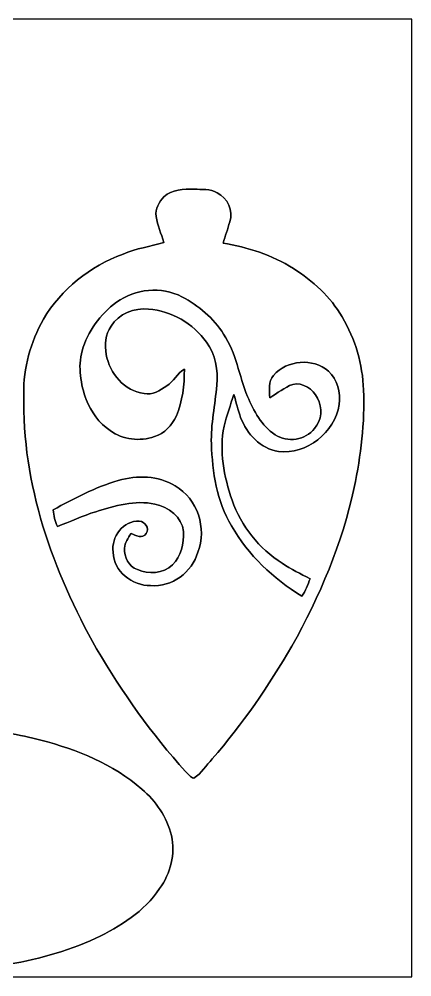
# Model space of a CAD drawing. Header units: centimetres. Extents: x -16.8 to 16.8, y -16.7 to 16.7.
# Drawn here: x 3.09 to 16.77, y -16.67 to 16.67 of the extents above; entities that cross this region are included whole.
import ezdxf

# ---------------------------------------------------------------- set-up
doc = ezdxf.new("R2010")
doc.units = ezdxf.units.CM
doc.header["$MEASUREMENT"] = 0
doc.layers.add('Layer 1', color=7, linetype='Continuous')

msp = doc.modelspace()

# ---------------------------------------------------------------- linework, layer by layer
at = {"layer": 'Layer 1', "color": 7}
for points, knots in [([(-16.77458, 16.66875), (-16.77458, 16.66875), (16.77458, 16.66875), (16.77458, 16.66875), (16.77458, 16.66875), (16.77458, 16.66875), (16.77458, -16.66875), (16.77458, -16.66875), (16.77458, -16.66875), (16.77458, -16.66875), (-16.77458, -16.66875), (-16.77458, -16.66875), (-16.77458, -16.66875), (-16.77458, -16.66875), (-16.77458, 16.66875), (-16.77458, 16.66875), (-16.77458, 16.66875), (-16.77458, 16.66875), (-16.77458, 16.66875), (-16.77458, 16.66875)], [0, 0, 0, 0, 0.16666667, 0.16666667, 0.16666667, 0.16666667, 0.33333333, 0.33333333, 0.33333333, 0.33333333, 0.5, 0.5, 0.5, 0.5, 0.66666667, 0.66666667, 0.66666667, 0.66666667, 1, 1, 1, 1]), ([(8.13823, 10.48844), (7.97419, 10.30464), (7.83625, 10.05805), (7.86412, 9.80264), (7.86412, 9.80264), (7.92727, 9.4929), (8.04016, 9.19621), (8.13435, 8.89494), (8.13435, 8.89494), (7.66445, 8.74501), (7.16703, 8.6935), (6.71266, 8.49312), (6.71266, 8.49312), (5.57107, 8.0705), (4.56071, 7.27463), (3.93947, 6.22265), (3.93947, 6.22265), (3.49673, 5.43172), (3.23144, 4.5272), (3.25931, 3.61597), (3.25931, 3.61597), (3.18523, 0.48613), (4.25909, -2.55764), (5.79508, -5.24686), (5.79508, -5.24686), (6.68408, -6.76804), (7.70714, -8.21655), (8.89423, -9.52041), (8.89423, -9.52041), (8.98349, -9.60367), (9.05616, -9.72714), (9.18386, -9.75607), (9.18386, -9.75607), (9.43857, -9.57756), (9.61602, -9.31086), (9.82345, -9.08297), (9.82345, -9.08297), (10.87332, -7.868), (11.79089, -6.54191), (12.59734, -5.15479), (12.59734, -5.15479), (13.56607, -3.42371), (14.35312, -1.57586), (14.76446, 0.37042), (14.76446, 0.37042), (15.00399, 1.48237), (15.13911, 2.62326), (15.09113, 3.76167), (15.09113, 3.76167), (15.05832, 4.65279), (14.80573, 5.53649), (14.34747, 6.30202), (14.34747, 6.30202), (13.93825, 6.99946), (13.32936, 7.56497), (12.64638, 7.98936), (12.64638, 7.98936), (11.90801, 8.46349), (11.05464, 8.72243), (10.19634, 8.87483), (10.19634, 8.87483), (10.27042, 9.12177), (10.36849, 9.36131), (10.42882, 9.61249), (10.42882, 9.61249), (10.57698, 9.99561), (10.3445, 10.4461), (9.99349, 10.62708), (9.99349, 10.62708), (9.75325, 10.77066), (9.45621, 10.73291), (9.18986, 10.74879), (9.18986, 10.74879), (8.82862, 10.75126), (8.42116, 10.74984), (8.13823, 10.48844), (8.13823, 10.48844), (8.13823, 10.48844), (8.13823, 10.48844), (8.13823, 10.48844)], [0, 0, 0, 0, 0.04761905, 0.04761905, 0.04761905, 0.04761905, 0.0952381, 0.0952381, 0.0952381, 0.0952381, 0.14285714, 0.14285714, 0.14285714, 0.14285714, 0.19047619, 0.19047619, 0.19047619, 0.19047619, 0.23809524, 0.23809524, 0.23809524, 0.23809524, 0.28571429, 0.28571429, 0.28571429, 0.28571429, 0.33333333, 0.33333333, 0.33333333, 0.33333333, 0.38095238, 0.38095238, 0.38095238, 0.38095238, 0.42857143, 0.42857143, 0.42857143, 0.42857143, 0.47619048, 0.47619048, 0.47619048, 0.47619048, 0.52380952, 0.52380952, 0.52380952, 0.52380952, 0.57142857, 0.57142857, 0.57142857, 0.57142857, 0.61904762, 0.61904762, 0.61904762, 0.61904762, 0.66666667, 0.66666667, 0.66666667, 0.66666667, 0.71428571, 0.71428571, 0.71428571, 0.71428571, 0.76190476, 0.76190476, 0.76190476, 0.76190476, 0.80952381, 0.80952381, 0.80952381, 0.80952381, 0.85714286, 0.85714286, 0.85714286, 0.85714286, 0.9047619, 0.9047619, 0.9047619, 0.9047619, 1, 1, 1, 1]), ([(6.48617, 6.81179), (7.13281, 7.28768), (8.04968, 7.37306), (8.76617, 7.00229), (8.76617, 7.00229), (9.34473, 6.69572), (9.86578, 6.26039), (10.21856, 5.70336), (10.21856, 5.70336), (10.66341, 5.05389), (10.74526, 4.24956), (11.05006, 3.53801), (11.05006, 3.53801), (11.26067, 3.02789), (11.54077, 2.51636), (12.01173, 2.20239), (12.01173, 2.20239), (12.44, 1.91841), (13.07077, 2.00695), (13.38227, 2.42147), (13.38227, 2.42147), (13.63239, 2.70404), (13.67437, 3.14643), (13.48987, 3.47345), (13.48987, 3.47345), (13.33465, 3.78566), (12.98399, 4.03684), (12.62345, 3.95676), (12.62345, 3.95676), (12.33241, 3.8541), (12.09428, 3.64666), (11.83111, 3.49215), (11.83111, 3.49215), (11.80465, 3.75849), (11.77008, 4.04742), (11.95881, 4.26791), (11.95881, 4.26791), (12.4146, 4.81013), (13.33535, 4.88244), (13.86875, 4.41396), (13.86875, 4.41396), (14.19613, 4.13456), (14.28926, 3.66219), (14.24693, 3.25155), (14.24693, 3.25155), (14.09559, 2.28177), (13.11169, 1.50389), (12.12991, 1.61925), (12.12991, 1.61925), (11.50056, 1.71485), (11.03136, 2.23061), (10.81017, 2.80141), (10.81017, 2.80141), (10.71809, 3.06564), (10.65001, 3.33692), (10.57451, 3.60574), (10.57451, 3.60574), (10.4581, 3.23815), (10.32722, 2.87408), (10.23655, 2.49872), (10.23655, 2.49872), (10.05311, 1.63583), (10.22985, 0.74436), (10.51313, -0.0762), (10.51313, -0.0762), (10.82005, -0.98143), (11.45928, -1.75966), (12.2615, -2.27365), (12.2615, -2.27365), (12.56312, -2.48779), (12.90249, -2.63631), (13.22811, -2.80917), (13.22811, -2.80917), (13.15226, -3.02084), (13.07112, -3.23462), (12.93954, -3.41877), (12.93954, -3.41877), (11.95317, -2.80317), (11.0677, -1.99178), (10.49514, -0.96979), (10.49514, -0.96979), (9.98044, -0.11359), (9.82416, 0.90276), (9.79276, 1.88701), (9.79276, 1.88701), (9.76277, 2.57422), (9.92928, 3.24908), (9.97691, 3.93171), (9.97691, 3.93171), (10.03124, 4.44747), (9.93563, 5.00027), (9.62237, 5.42431), (9.62237, 5.42431), (9.15564, 6.07201), (8.39964, 6.51722), (7.6013, 6.57648), (7.6013, 6.57648), (7.10565, 6.62764), (6.56026, 6.41667), (6.29814, 5.97853), (6.29814, 5.97853), (6.09212, 5.69948), (6.08189, 5.32659), (6.12669, 4.99639), (6.12669, 4.99639), (6.25228, 4.34305), (6.76063, 3.72075), (7.44784, 3.63502), (7.44784, 3.63502), (7.73571, 3.57505), (8.0077, 3.74685), (8.23701, 3.8989), (8.23701, 3.8989), (8.47055, 4.06224), (8.6046, 4.33388), (8.84943, 4.4831), (8.84943, 4.4831), (8.8586, 3.92959), (8.78346, 3.36938), (8.57321, 2.85468), (8.57321, 2.85468), (8.41551, 2.54), (8.16257, 2.23908), (7.81297, 2.13819), (7.81297, 2.13819), (7.30179, 1.96074), (6.70384, 2.02494), (6.26357, 2.34774), (6.26357, 2.34774), (5.87163, 2.59786), (5.60917, 3.0032), (5.42996, 3.42336), (5.42996, 3.42336), (5.24404, 3.96275), (5.12939, 4.55895), (5.29131, 5.12022), (5.29131, 5.12022), (5.4804, 5.79826), (5.91679, 6.4008), (6.48617, 6.81179)], [0, 0, 0, 0, 0.02777778, 0.02777778, 0.02777778, 0.02777778, 0.05555556, 0.05555556, 0.05555556, 0.05555556, 0.08333333, 0.08333333, 0.08333333, 0.08333333, 0.11111111, 0.11111111, 0.11111111, 0.11111111, 0.13888889, 0.13888889, 0.13888889, 0.13888889, 0.16666667, 0.16666667, 0.16666667, 0.16666667, 0.19444444, 0.19444444, 0.19444444, 0.19444444, 0.22222222, 0.22222222, 0.22222222, 0.22222222, 0.25, 0.25, 0.25, 0.25, 0.27777778, 0.27777778, 0.27777778, 0.27777778, 0.30555556, 0.30555556, 0.30555556, 0.30555556, 0.33333333, 0.33333333, 0.33333333, 0.33333333, 0.36111111, 0.36111111, 0.36111111, 0.36111111, 0.38888889, 0.38888889, 0.38888889, 0.38888889, 0.41666667, 0.41666667, 0.41666667, 0.41666667, 0.44444444, 0.44444444, 0.44444444, 0.44444444, 0.47222222, 0.47222222, 0.47222222, 0.47222222, 0.5, 0.5, 0.5, 0.5, 0.52777778, 0.52777778, 0.52777778, 0.52777778, 0.55555556, 0.55555556, 0.55555556, 0.55555556, 0.58333333, 0.58333333, 0.58333333, 0.58333333, 0.61111111, 0.61111111, 0.61111111, 0.61111111, 0.63888889, 0.63888889, 0.63888889, 0.63888889, 0.66666667, 0.66666667, 0.66666667, 0.66666667, 0.69444444, 0.69444444, 0.69444444, 0.69444444, 0.72222222, 0.72222222, 0.72222222, 0.72222222, 0.75, 0.75, 0.75, 0.75, 0.77777778, 0.77777778, 0.77777778, 0.77777778, 0.80555556, 0.80555556, 0.80555556, 0.80555556, 0.83333333, 0.83333333, 0.83333333, 0.83333333, 0.86111111, 0.86111111, 0.86111111, 0.86111111, 0.88888889, 0.88888889, 0.88888889, 0.88888889, 0.91666667, 0.91666667, 0.91666667, 0.91666667, 0.94444444, 0.94444444, 0.94444444, 0.94444444, 1, 1, 1, 1]), ([(6.54756, 0.61313), (7.20055, 0.79692), (7.94279, 0.79128), (8.53158, 0.4191), (8.53158, 0.4191), (9.31122, -0.01799), (9.63859, -1.06257), (9.32215, -1.88383), (9.32215, -1.88383), (9.11684, -2.58516), (8.41481, -3.11538), (7.67327, -3.04835), (7.67327, -3.04835), (7.03615, -3.06141), (6.37857, -2.55094), (6.37187, -1.88595), (6.37187, -1.88595), (6.28862, -1.35502), (6.7243, -0.77858), (7.28027, -0.80292), (7.28027, -0.80292), (7.47607, -0.82374), (7.65422, -1.04704), (7.51628, -1.23437), (7.51628, -1.23437), (7.40128, -1.44533), (7.15574, -1.29681), (6.99382, -1.23896), (6.99382, -1.23896), (6.89116, -1.39488), (6.77686, -1.5554), (6.76099, -1.74872), (6.76099, -1.74872), (6.75146, -2.05246), (6.91056, -2.38725), (7.21219, -2.49061), (7.21219, -2.49061), (7.60448, -2.661), (8.11212, -2.63419), (8.43315, -2.3301), (8.43315, -2.3301), (8.73301, -2.026), (8.84696, -1.58291), (8.81909, -1.16558), (8.81909, -1.16558), (8.77076, -0.65617), (8.29522, -0.31327), (7.82567, -0.21731), (7.82567, -0.21731), (7.12929, -0.0575), (6.42832, -0.26882), (5.76827, -0.47731), (5.76827, -0.47731), (5.30825, -0.61524), (4.87609, -0.82726), (4.42595, -0.99166), (4.42595, -0.99166), (4.34587, -0.80857), (4.2986, -0.61348), (4.27743, -0.41487), (4.27743, -0.41487), (5.00697, -0.01693), (5.74781, 0.37465), (6.54756, 0.61313)], [0, 0, 0, 0, 0.05882353, 0.05882353, 0.05882353, 0.05882353, 0.11764706, 0.11764706, 0.11764706, 0.11764706, 0.17647059, 0.17647059, 0.17647059, 0.17647059, 0.23529412, 0.23529412, 0.23529412, 0.23529412, 0.29411765, 0.29411765, 0.29411765, 0.29411765, 0.35294118, 0.35294118, 0.35294118, 0.35294118, 0.41176471, 0.41176471, 0.41176471, 0.41176471, 0.47058824, 0.47058824, 0.47058824, 0.47058824, 0.52941176, 0.52941176, 0.52941176, 0.52941176, 0.58823529, 0.58823529, 0.58823529, 0.58823529, 0.64705882, 0.64705882, 0.64705882, 0.64705882, 0.70588235, 0.70588235, 0.70588235, 0.70588235, 0.76470588, 0.76470588, 0.76470588, 0.76470588, 0.82352941, 0.82352941, 0.82352941, 0.82352941, 0.88235294, 0.88235294, 0.88235294, 0.88235294, 1, 1, 1, 1]), ([(-0.29351, -6.2484), (-0.41487, -6.25616), (-0.53622, -6.30978), (-0.60713, -6.41209), (-0.60713, -6.41209), (-0.94756, -6.85941), (-1.07456, -7.42139), (-1.2259, -7.95126), (-1.2259, -7.95126), (-1.24284, -8.03099), (-1.34197, -8.02711), (-1.40476, -8.0451), (-1.40476, -8.0451), (-2.77107, -8.1728), (-4.13738, -8.44656), (-5.40103, -8.99442), (-5.40103, -8.99442), (-6.00463, -9.26465), (-6.59059, -9.58533), (-7.10494, -10.00407), (-7.10494, -10.00407), (-7.614, -10.41788), (-8.03734, -10.96081), (-8.23136, -11.59369), (-8.23136, -11.59369), (-8.37248, -12.11404), (-8.33367, -12.69083), (-8.09872, -13.17907), (-8.09872, -13.17907), (-7.74806, -13.95024), (-7.07602, -14.51222), (-6.36058, -14.93344), (-6.36058, -14.93344), (-5.72241, -15.33525), (-5.01474, -15.60865), (-4.29824, -15.83478), (-4.29824, -15.83478), (-2.09444, -16.49906), (0.25894, -16.6176), (2.52801, -16.25847), (2.52801, -16.25847), (3.64173, -16.09549), (4.73816, -15.79421), (5.76298, -15.32643), (5.76298, -15.32643), (6.61176, -14.91474), (7.45596, -14.39968), (7.98795, -13.59817), (7.98795, -13.59817), (8.36648, -13.07218), (8.54392, -12.3892), (8.39646, -11.75032), (8.39646, -11.75032), (8.25182, -11.11109), (7.85742, -10.55476), (7.36671, -10.13037), (7.36671, -10.13037), (6.36729, -9.26747), (5.11704, -8.75453), (3.84951, -8.42963), (3.84951, -8.42963), (3.09527, -8.23736), (2.32586, -8.09978), (1.54905, -8.04192), (1.54905, -8.04192), (1.46438, -8.03204), (1.35502, -8.01335), (1.3335, -7.91492), (1.3335, -7.91492), (1.19944, -7.44855), (1.09432, -6.95784), (0.82656, -6.54473), (0.82656, -6.54473), (0.75459, -6.41315), (0.64311, -6.26604), (0.47801, -6.26145), (0.47801, -6.26145), (0.22119, -6.24699), (-0.03669, -6.24029), (-0.29351, -6.2484)], [0, 0, 0, 0, 0.04761905, 0.04761905, 0.04761905, 0.04761905, 0.0952381, 0.0952381, 0.0952381, 0.0952381, 0.14285714, 0.14285714, 0.14285714, 0.14285714, 0.19047619, 0.19047619, 0.19047619, 0.19047619, 0.23809524, 0.23809524, 0.23809524, 0.23809524, 0.28571429, 0.28571429, 0.28571429, 0.28571429, 0.33333333, 0.33333333, 0.33333333, 0.33333333, 0.38095238, 0.38095238, 0.38095238, 0.38095238, 0.42857143, 0.42857143, 0.42857143, 0.42857143, 0.47619048, 0.47619048, 0.47619048, 0.47619048, 0.52380952, 0.52380952, 0.52380952, 0.52380952, 0.57142857, 0.57142857, 0.57142857, 0.57142857, 0.61904762, 0.61904762, 0.61904762, 0.61904762, 0.66666667, 0.66666667, 0.66666667, 0.66666667, 0.71428571, 0.71428571, 0.71428571, 0.71428571, 0.76190476, 0.76190476, 0.76190476, 0.76190476, 0.80952381, 0.80952381, 0.80952381, 0.80952381, 0.85714286, 0.85714286, 0.85714286, 0.85714286, 0.9047619, 0.9047619, 0.9047619, 0.9047619, 1, 1, 1, 1])]:
    msp.add_open_spline(points, degree=3, knots=knots, dxfattribs=at)
at = {"layer": 'Layer 1', "color": 8}
for points, knots in [([(8.13823, 10.48844), (8.42116, 10.74984), (8.82862, 10.75126), (9.18986, 10.74879), (9.18986, 10.74879), (9.45621, 10.73291), (9.75325, 10.77066), (9.99349, 10.62708), (9.99349, 10.62708), (10.3445, 10.4461), (10.57698, 9.99561), (10.42882, 9.61249), (10.42882, 9.61249), (10.36849, 9.36131), (10.27042, 9.12177), (10.19634, 8.87483), (10.19634, 8.87483), (11.05464, 8.72243), (11.90801, 8.46349), (12.64638, 7.98936), (12.64638, 7.98936), (13.32936, 7.56497), (13.93825, 6.99946), (14.34747, 6.30202), (14.34747, 6.30202), (14.80573, 5.53649), (15.05832, 4.65279), (15.09113, 3.76167), (15.09113, 3.76167), (15.13911, 2.62326), (15.00399, 1.48237), (14.76446, 0.37042), (14.76446, 0.37042), (14.35312, -1.57586), (13.56607, -3.42371), (12.59734, -5.15479), (12.59734, -5.15479), (11.79089, -6.54191), (10.87332, -7.868), (9.82345, -9.08297), (9.82345, -9.08297), (9.61602, -9.31086), (9.43857, -9.57756), (9.18386, -9.75607), (9.18386, -9.75607), (9.05616, -9.72714), (8.98349, -9.60367), (8.89423, -9.52041), (8.89423, -9.52041), (7.70714, -8.21655), (6.68408, -6.76804), (5.79508, -5.24686), (5.79508, -5.24686), (4.25909, -2.55764), (3.18523, 0.48613), (3.25931, 3.61597), (3.25931, 3.61597), (3.23144, 4.5272), (3.49673, 5.43172), (3.93947, 6.22265), (3.93947, 6.22265), (4.56071, 7.27463), (5.57107, 8.0705), (6.71266, 8.49312), (6.71266, 8.49312), (7.16703, 8.6935), (7.66445, 8.74501), (8.13435, 8.89494), (8.13435, 8.89494), (8.04016, 9.19621), (7.92727, 9.4929), (7.86412, 9.80264), (7.86412, 9.80264), (7.83625, 10.05805), (7.97419, 10.30464), (8.13823, 10.48844), (8.13823, 10.48844), (8.13823, 10.48844), (8.13823, 10.48844), (8.13823, 10.48844)], [0, 0, 0, 0, 0.04761905, 0.04761905, 0.04761905, 0.04761905, 0.0952381, 0.0952381, 0.0952381, 0.0952381, 0.14285714, 0.14285714, 0.14285714, 0.14285714, 0.19047619, 0.19047619, 0.19047619, 0.19047619, 0.23809524, 0.23809524, 0.23809524, 0.23809524, 0.28571429, 0.28571429, 0.28571429, 0.28571429, 0.33333333, 0.33333333, 0.33333333, 0.33333333, 0.38095238, 0.38095238, 0.38095238, 0.38095238, 0.42857143, 0.42857143, 0.42857143, 0.42857143, 0.47619048, 0.47619048, 0.47619048, 0.47619048, 0.52380952, 0.52380952, 0.52380952, 0.52380952, 0.57142857, 0.57142857, 0.57142857, 0.57142857, 0.61904762, 0.61904762, 0.61904762, 0.61904762, 0.66666667, 0.66666667, 0.66666667, 0.66666667, 0.71428571, 0.71428571, 0.71428571, 0.71428571, 0.76190476, 0.76190476, 0.76190476, 0.76190476, 0.80952381, 0.80952381, 0.80952381, 0.80952381, 0.85714286, 0.85714286, 0.85714286, 0.85714286, 0.9047619, 0.9047619, 0.9047619, 0.9047619, 1, 1, 1, 1]), ([(6.48617, 6.81179), (5.91679, 6.4008), (5.4804, 5.79826), (5.29131, 5.12022), (5.29131, 5.12022), (5.12939, 4.55895), (5.24404, 3.96275), (5.42996, 3.42336), (5.42996, 3.42336), (5.60917, 3.0032), (5.87163, 2.59786), (6.26357, 2.34774), (6.26357, 2.34774), (6.70384, 2.02494), (7.30179, 1.96074), (7.81297, 2.13819), (7.81297, 2.13819), (8.16257, 2.23908), (8.41551, 2.54), (8.57321, 2.85468), (8.57321, 2.85468), (8.78346, 3.36938), (8.8586, 3.92959), (8.84943, 4.4831), (8.84943, 4.4831), (8.6046, 4.33388), (8.47055, 4.06224), (8.23701, 3.8989), (8.23701, 3.8989), (8.0077, 3.74685), (7.73571, 3.57505), (7.44784, 3.63502), (7.44784, 3.63502), (6.76063, 3.72075), (6.25228, 4.34305), (6.12669, 4.99639), (6.12669, 4.99639), (6.08189, 5.32659), (6.09212, 5.69948), (6.29814, 5.97853), (6.29814, 5.97853), (6.56026, 6.41667), (7.10565, 6.62764), (7.6013, 6.57648), (7.6013, 6.57648), (8.39964, 6.51722), (9.15564, 6.07201), (9.62237, 5.42431), (9.62237, 5.42431), (9.93563, 5.00027), (10.03124, 4.44747), (9.97691, 3.93171), (9.97691, 3.93171), (9.92928, 3.24908), (9.76277, 2.57422), (9.79276, 1.88701), (9.79276, 1.88701), (9.82416, 0.90276), (9.98044, -0.11359), (10.49514, -0.96979), (10.49514, -0.96979), (11.0677, -1.99178), (11.95317, -2.80317), (12.93954, -3.41877), (12.93954, -3.41877), (13.07112, -3.23462), (13.15226, -3.02084), (13.22811, -2.80917), (13.22811, -2.80917), (12.90249, -2.63631), (12.56312, -2.48779), (12.2615, -2.27365), (12.2615, -2.27365), (11.45928, -1.75966), (10.82005, -0.98143), (10.51313, -0.0762), (10.51313, -0.0762), (10.22985, 0.74436), (10.05311, 1.63583), (10.23655, 2.49872), (10.23655, 2.49872), (10.32722, 2.87408), (10.4581, 3.23815), (10.57451, 3.60574), (10.57451, 3.60574), (10.65001, 3.33692), (10.71809, 3.06564), (10.81017, 2.80141), (10.81017, 2.80141), (11.03136, 2.23061), (11.50056, 1.71485), (12.12991, 1.61925), (12.12991, 1.61925), (13.11169, 1.50389), (14.09559, 2.28177), (14.24693, 3.25155), (14.24693, 3.25155), (14.28926, 3.66219), (14.19613, 4.13456), (13.86875, 4.41396), (13.86875, 4.41396), (13.33535, 4.88244), (12.4146, 4.81013), (11.95881, 4.26791), (11.95881, 4.26791), (11.77008, 4.04742), (11.80465, 3.75849), (11.83111, 3.49215), (11.83111, 3.49215), (12.09428, 3.64666), (12.33241, 3.8541), (12.62345, 3.95676), (12.62345, 3.95676), (12.98399, 4.03684), (13.33465, 3.78566), (13.48987, 3.47345), (13.48987, 3.47345), (13.67437, 3.14643), (13.63239, 2.70404), (13.38227, 2.42147), (13.38227, 2.42147), (13.07077, 2.00695), (12.44, 1.91841), (12.01173, 2.20239), (12.01173, 2.20239), (11.54077, 2.51636), (11.26067, 3.02789), (11.05006, 3.53801), (11.05006, 3.53801), (10.74526, 4.24956), (10.66341, 5.05389), (10.21856, 5.70336), (10.21856, 5.70336), (9.86578, 6.26039), (9.34473, 6.69572), (8.76617, 7.00229), (8.76617, 7.00229), (8.04968, 7.37306), (7.13281, 7.28768), (6.48617, 6.81179), (6.48617, 6.81179), (6.48617, 6.81179), (6.48617, 6.81179), (6.48617, 6.81179)], [0, 0, 0, 0, 0.02702703, 0.02702703, 0.02702703, 0.02702703, 0.05405405, 0.05405405, 0.05405405, 0.05405405, 0.08108108, 0.08108108, 0.08108108, 0.08108108, 0.10810811, 0.10810811, 0.10810811, 0.10810811, 0.13513514, 0.13513514, 0.13513514, 0.13513514, 0.16216216, 0.16216216, 0.16216216, 0.16216216, 0.18918919, 0.18918919, 0.18918919, 0.18918919, 0.21621622, 0.21621622, 0.21621622, 0.21621622, 0.24324324, 0.24324324, 0.24324324, 0.24324324, 0.27027027, 0.27027027, 0.27027027, 0.27027027, 0.2972973, 0.2972973, 0.2972973, 0.2972973, 0.32432432, 0.32432432, 0.32432432, 0.32432432, 0.35135135, 0.35135135, 0.35135135, 0.35135135, 0.37837838, 0.37837838, 0.37837838, 0.37837838, 0.40540541, 0.40540541, 0.40540541, 0.40540541, 0.43243243, 0.43243243, 0.43243243, 0.43243243, 0.45945946, 0.45945946, 0.45945946, 0.45945946, 0.48648649, 0.48648649, 0.48648649, 0.48648649, 0.51351351, 0.51351351, 0.51351351, 0.51351351, 0.54054054, 0.54054054, 0.54054054, 0.54054054, 0.56756757, 0.56756757, 0.56756757, 0.56756757, 0.59459459, 0.59459459, 0.59459459, 0.59459459, 0.62162162, 0.62162162, 0.62162162, 0.62162162, 0.64864865, 0.64864865, 0.64864865, 0.64864865, 0.67567568, 0.67567568, 0.67567568, 0.67567568, 0.7027027, 0.7027027, 0.7027027, 0.7027027, 0.72972973, 0.72972973, 0.72972973, 0.72972973, 0.75675676, 0.75675676, 0.75675676, 0.75675676, 0.78378378, 0.78378378, 0.78378378, 0.78378378, 0.81081081, 0.81081081, 0.81081081, 0.81081081, 0.83783784, 0.83783784, 0.83783784, 0.83783784, 0.86486486, 0.86486486, 0.86486486, 0.86486486, 0.89189189, 0.89189189, 0.89189189, 0.89189189, 0.91891892, 0.91891892, 0.91891892, 0.91891892, 0.94594595, 0.94594595, 0.94594595, 0.94594595, 1, 1, 1, 1]), ([(6.54756, 0.61313), (5.74781, 0.37465), (5.00697, -0.01693), (4.27743, -0.41487), (4.27743, -0.41487), (4.2986, -0.61348), (4.34587, -0.80857), (4.42595, -0.99166), (4.42595, -0.99166), (4.87609, -0.82726), (5.30825, -0.61524), (5.76827, -0.47731), (5.76827, -0.47731), (6.42832, -0.26882), (7.12929, -0.0575), (7.82567, -0.21731), (7.82567, -0.21731), (8.29522, -0.31327), (8.77076, -0.65617), (8.81909, -1.16558), (8.81909, -1.16558), (8.84696, -1.58291), (8.73301, -2.026), (8.43315, -2.3301), (8.43315, -2.3301), (8.11212, -2.63419), (7.60448, -2.661), (7.21219, -2.49061), (7.21219, -2.49061), (6.91056, -2.38725), (6.75146, -2.05246), (6.76099, -1.74872), (6.76099, -1.74872), (6.77686, -1.5554), (6.89116, -1.39488), (6.99382, -1.23896), (6.99382, -1.23896), (7.15574, -1.29681), (7.40128, -1.44533), (7.51628, -1.23437), (7.51628, -1.23437), (7.65422, -1.04704), (7.47607, -0.82374), (7.28027, -0.80292), (7.28027, -0.80292), (6.7243, -0.77858), (6.28862, -1.35502), (6.37187, -1.88595), (6.37187, -1.88595), (6.37857, -2.55094), (7.03615, -3.06141), (7.67327, -3.04835), (7.67327, -3.04835), (8.41481, -3.11538), (9.11684, -2.58516), (9.32215, -1.88383), (9.32215, -1.88383), (9.63859, -1.06257), (9.31122, -0.01799), (8.53158, 0.4191), (8.53158, 0.4191), (7.94279, 0.79128), (7.20055, 0.79692), (6.54756, 0.61313)], [0, 0, 0, 0, 0.05882353, 0.05882353, 0.05882353, 0.05882353, 0.11764706, 0.11764706, 0.11764706, 0.11764706, 0.17647059, 0.17647059, 0.17647059, 0.17647059, 0.23529412, 0.23529412, 0.23529412, 0.23529412, 0.29411765, 0.29411765, 0.29411765, 0.29411765, 0.35294118, 0.35294118, 0.35294118, 0.35294118, 0.41176471, 0.41176471, 0.41176471, 0.41176471, 0.47058824, 0.47058824, 0.47058824, 0.47058824, 0.52941176, 0.52941176, 0.52941176, 0.52941176, 0.58823529, 0.58823529, 0.58823529, 0.58823529, 0.64705882, 0.64705882, 0.64705882, 0.64705882, 0.70588235, 0.70588235, 0.70588235, 0.70588235, 0.76470588, 0.76470588, 0.76470588, 0.76470588, 0.82352941, 0.82352941, 0.82352941, 0.82352941, 0.88235294, 0.88235294, 0.88235294, 0.88235294, 1, 1, 1, 1]), ([(-0.29351, -6.2484), (-0.03669, -6.24029), (0.22119, -6.24699), (0.47801, -6.26145), (0.47801, -6.26145), (0.64311, -6.26604), (0.75459, -6.41315), (0.82656, -6.54473), (0.82656, -6.54473), (1.09432, -6.95784), (1.19944, -7.44855), (1.3335, -7.91492), (1.3335, -7.91492), (1.35502, -8.01335), (1.46438, -8.03204), (1.54905, -8.04192), (1.54905, -8.04192), (2.32586, -8.09978), (3.09527, -8.23736), (3.84951, -8.42963), (3.84951, -8.42963), (5.11704, -8.75453), (6.36729, -9.26747), (7.36671, -10.13037), (7.36671, -10.13037), (7.85742, -10.55476), (8.25182, -11.11109), (8.39646, -11.75032), (8.39646, -11.75032), (8.54392, -12.3892), (8.36648, -13.07218), (7.98795, -13.59817), (7.98795, -13.59817), (7.45596, -14.39968), (6.61176, -14.91474), (5.76298, -15.32643), (5.76298, -15.32643), (4.73816, -15.79421), (3.64173, -16.09549), (2.52801, -16.25847), (2.52801, -16.25847), (0.25894, -16.6176), (-2.09444, -16.49906), (-4.29824, -15.83478), (-4.29824, -15.83478), (-5.01474, -15.60865), (-5.72241, -15.33525), (-6.36058, -14.93344), (-6.36058, -14.93344), (-7.07602, -14.51222), (-7.74806, -13.95024), (-8.09872, -13.17907), (-8.09872, -13.17907), (-8.33367, -12.69083), (-8.37248, -12.11404), (-8.23136, -11.59369), (-8.23136, -11.59369), (-8.03734, -10.96081), (-7.614, -10.41788), (-7.10494, -10.00407), (-7.10494, -10.00407), (-6.59059, -9.58533), (-6.00463, -9.26465), (-5.40103, -8.99442), (-5.40103, -8.99442), (-4.13738, -8.44656), (-2.77107, -8.1728), (-1.40476, -8.0451), (-1.40476, -8.0451), (-1.34197, -8.02711), (-1.24284, -8.03099), (-1.2259, -7.95126), (-1.2259, -7.95126), (-1.07456, -7.42139), (-0.94756, -6.85941), (-0.60713, -6.41209), (-0.60713, -6.41209), (-0.53622, -6.30978), (-0.41487, -6.25616), (-0.29351, -6.2484), (-0.29351, -6.2484), (-0.29351, -6.2484), (-0.29351, -6.2484), (-0.29351, -6.2484)], [0, 0, 0, 0, 0.04545455, 0.04545455, 0.04545455, 0.04545455, 0.09090909, 0.09090909, 0.09090909, 0.09090909, 0.13636364, 0.13636364, 0.13636364, 0.13636364, 0.18181818, 0.18181818, 0.18181818, 0.18181818, 0.22727273, 0.22727273, 0.22727273, 0.22727273, 0.27272727, 0.27272727, 0.27272727, 0.27272727, 0.31818182, 0.31818182, 0.31818182, 0.31818182, 0.36363636, 0.36363636, 0.36363636, 0.36363636, 0.40909091, 0.40909091, 0.40909091, 0.40909091, 0.45454545, 0.45454545, 0.45454545, 0.45454545, 0.5, 0.5, 0.5, 0.5, 0.54545455, 0.54545455, 0.54545455, 0.54545455, 0.59090909, 0.59090909, 0.59090909, 0.59090909, 0.63636364, 0.63636364, 0.63636364, 0.63636364, 0.68181818, 0.68181818, 0.68181818, 0.68181818, 0.72727273, 0.72727273, 0.72727273, 0.72727273, 0.77272727, 0.77272727, 0.77272727, 0.77272727, 0.81818182, 0.81818182, 0.81818182, 0.81818182, 0.86363636, 0.86363636, 0.86363636, 0.86363636, 0.90909091, 0.90909091, 0.90909091, 0.90909091, 1, 1, 1, 1])]:
    msp.add_open_spline(points, degree=3, knots=knots, dxfattribs=at)

doc.saveas('drawing.dxf')
